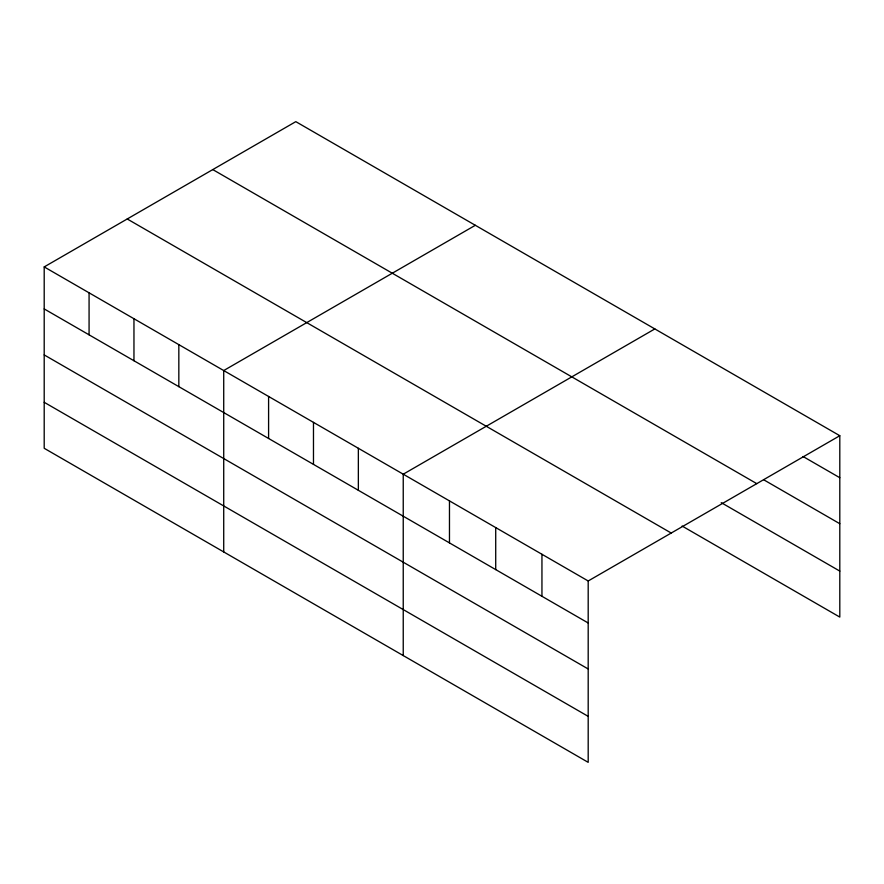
<?xml version="1.0" encoding="UTF-8"?>
<svg xmlns="http://www.w3.org/2000/svg" width="884" height="884" viewBox="0 0 884 884"><rect width="100%" height="100%" fill="white"/><g stroke="black" fill="none" stroke-linecap="round" stroke-linejoin="round"><path stroke-width="1.33" d="M588.191 668.978L588.191 580.976L44.2 266.913L44.2 448.287L588.191 762.351L588.191 668.978L44.2 354.915M682.116 526.046L839.8 617.087L839.8 435.713L295.808 121.649L44.2 266.913M475.327 225.287L223.718 370.551L223.718 551.925M654.845 328.925L403.237 474.2L403.237 655.574M588.191 580.976L839.8 435.713M803.048 456.509L839.8 477.725M763.92 479.901L839.8 523.715M212.779 169.584L756.77 483.647M721.234 502.642L839.8 571.097M127.23 218.978L671.221 533.041M44.2 308.925L588.191 622.988M44.2 402.297L588.191 716.36M541.947 554.279L541.947 596.302M495.714 527.593L495.714 569.605M449.47 500.897L449.47 542.909M358.351 448.287L358.351 490.3M313.477 422.375L313.477 464.387M268.592 396.463L268.592 438.475M178.833 344.649L178.833 386.662M133.959 318.737L133.959 360.749M89.074 292.825L89.074 334.837"/></g></svg>
